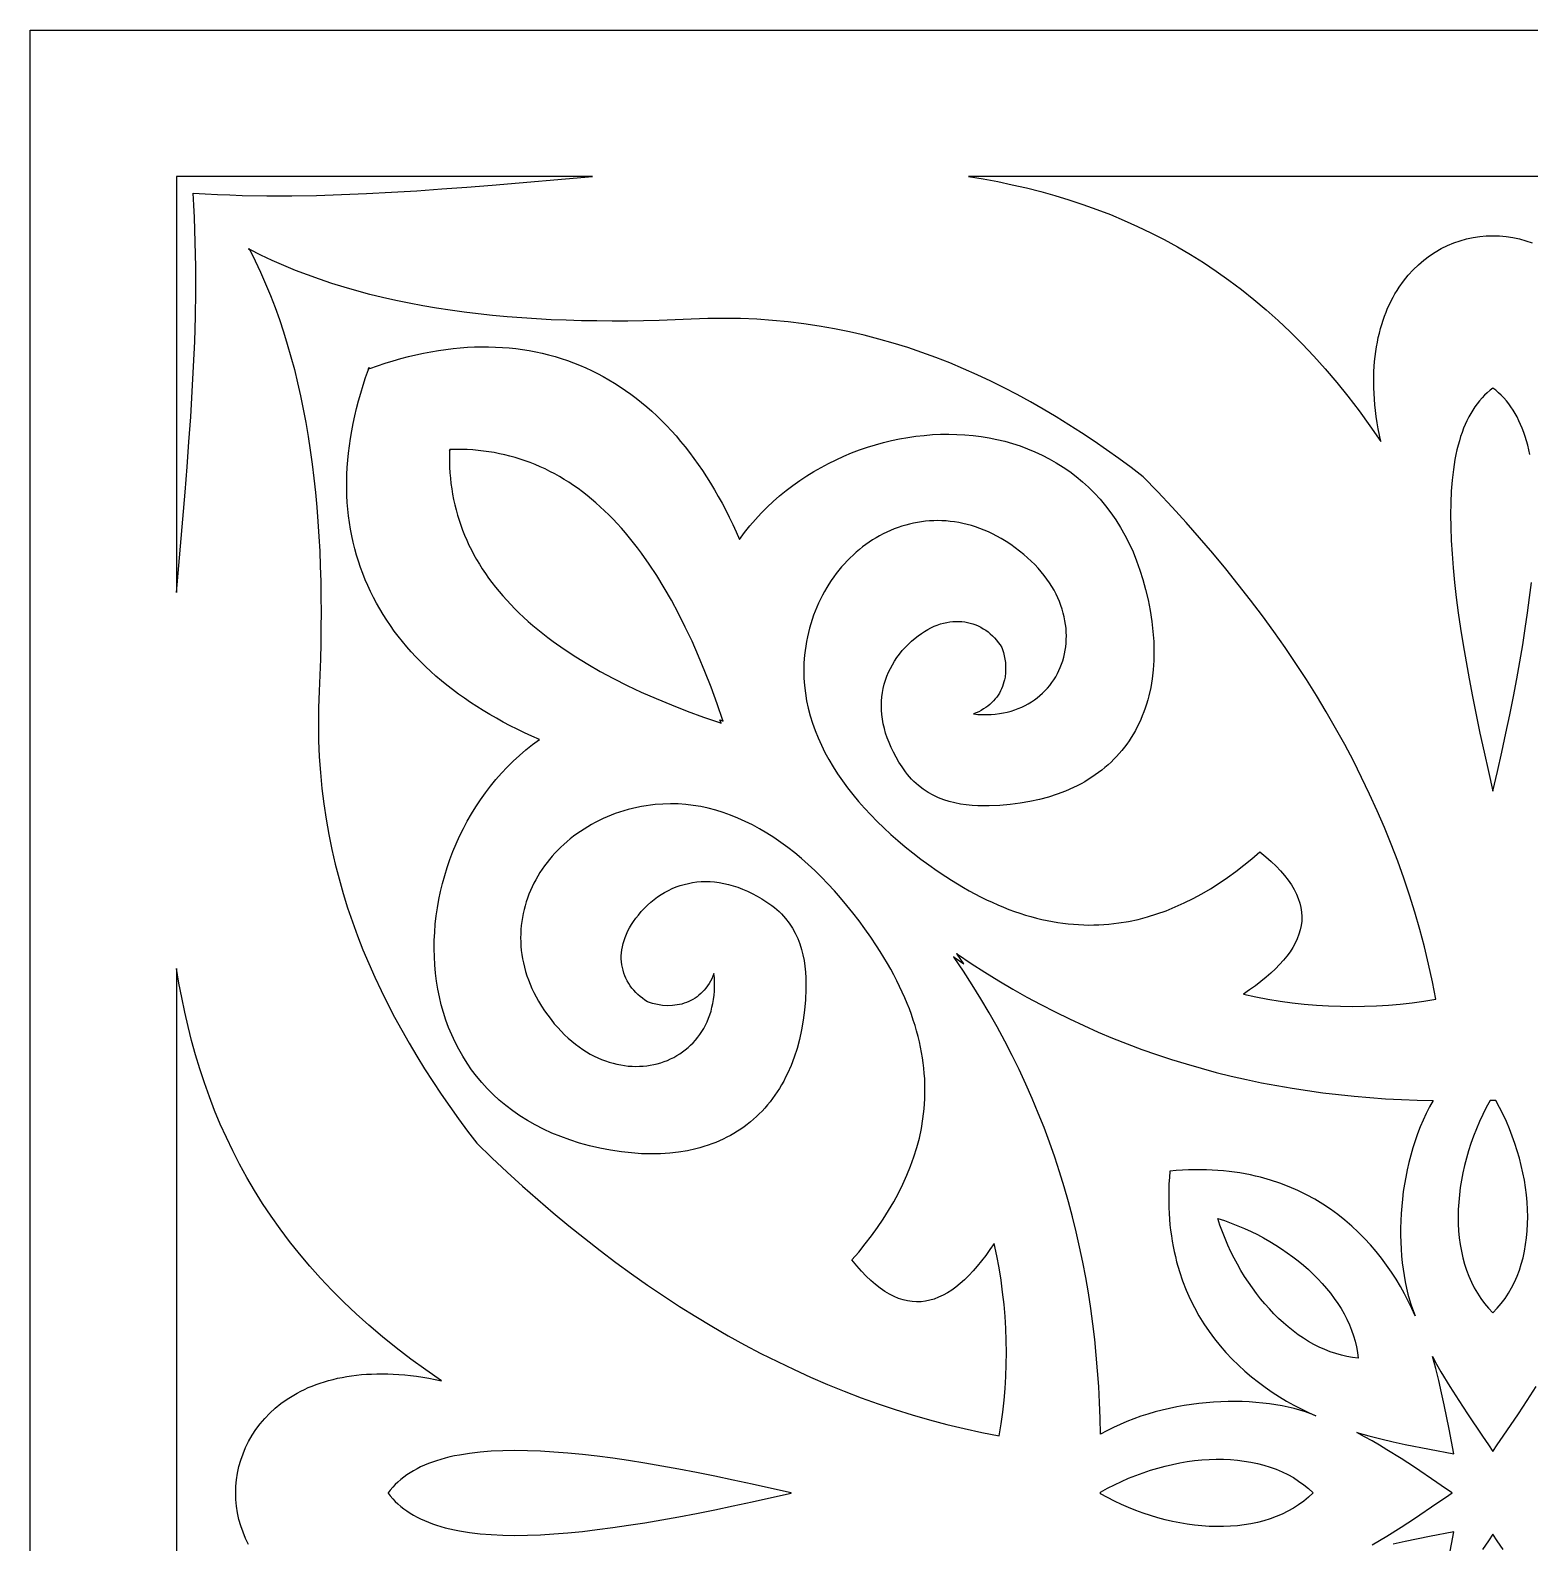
# Model space of a CAD drawing. Extents: x 38.7 to 88.7, y 79 to 129.
# Drawn here: x 38.68 to 64.31, y 103.17 to 129.02 of the extents above; entities that cross this region are included whole.
import ezdxf

# ---------------------------------------------------------------- set-up
doc = ezdxf.new("R2010")
doc.units = 0
doc.header["$MEASUREMENT"] = 0
doc.layers.add('LAYER_1', color=18, linetype='CONTINUOUS')

msp = doc.modelspace()

# ---------------------------------------------------------------- linework, layer by layer
at = {"layer": 'LAYER_1'}
for points in [[(38.681, 129.025), (88.681, 129.025), (88.681, 79.025), (38.681, 79.025)], [(41.181, 119.416), (41.327, 121.131), (41.361, 121.561), (41.394, 121.99), (41.424, 122.419), (41.45, 122.848), (41.473, 123.276), (41.491, 123.704), (41.503, 124.13), (41.51, 124.556), (41.51, 124.98), (41.502, 125.402), (41.496, 125.613), (41.487, 125.823), (41.476, 126.033), (41.463, 126.243), (41.673, 126.23), (41.882, 126.219), (42.093, 126.21), (42.303, 126.203), (42.726, 126.196), (43.15, 126.196), (43.575, 126.202), (44.002, 126.215), (44.429, 126.233), (44.857, 126.255), (45.286, 126.282), (45.715, 126.312), (46.144, 126.344), (46.574, 126.379), (48.288, 126.525), (41.181, 126.525)], [(42.419, 125.287), (42.413, 125.289), (42.431, 125.272), (42.526, 125.082), (42.617, 124.889), (42.703, 124.692), (42.786, 124.492), (42.864, 124.288), (42.938, 124.082), (43.008, 123.872), (43.074, 123.659), (43.136, 123.443), (43.195, 123.224), (43.249, 123.001), (43.3, 122.776), (43.347, 122.548), (43.391, 122.318), (43.43, 122.084), (43.467, 121.848), (43.5, 121.608), (43.529, 121.367), (43.555, 121.122), (43.578, 120.875), (43.598, 120.626), (43.614, 120.374), (43.628, 120.119), (43.638, 119.863), (43.645, 119.604), (43.65, 119.342), (43.651, 119.079), (43.65, 118.813), (43.646, 118.545), (43.639, 118.275), (43.63, 118.003), (43.618, 117.728), (43.608, 117.443), (43.605, 117.162), (43.609, 116.883), (43.621, 116.608), (43.64, 116.337), (43.666, 116.068), (43.698, 115.803), (43.738, 115.541), (43.784, 115.281), (43.836, 115.025), (43.894, 114.772), (43.959, 114.521), (44.029, 114.273), (44.105, 114.028), (44.187, 113.785), (44.275, 113.545), (44.368, 113.308), (44.466, 113.073), (44.569, 112.84), (44.677, 112.61), (44.79, 112.382), (44.908, 112.156), (45.03, 111.932), (45.157, 111.71), (45.287, 111.49), (45.422, 111.273), (45.561, 111.056), (45.704, 110.842), (45.851, 110.63), (46.001, 110.419), (46.154, 110.21), (46.311, 110.002), (46.57, 109.753), (46.831, 109.509), (47.093, 109.271), (47.356, 109.039), (47.62, 108.813), (47.885, 108.592), (48.152, 108.377), (48.42, 108.169), (48.689, 107.966), (48.959, 107.769), (49.231, 107.578), (49.504, 107.393), (49.778, 107.214), (50.054, 107.041), (50.331, 106.874), (50.609, 106.713), (50.888, 106.559), (51.169, 106.411), (51.451, 106.269), (51.735, 106.133), (52.019, 106.003), (52.305, 105.88), (52.593, 105.763), (52.882, 105.653), (53.172, 105.548), (53.464, 105.451), (53.757, 105.36), (54.052, 105.275), (54.347, 105.197), (54.645, 105.125), (54.944, 105.06), (55.244, 105.002), (55.275, 105.204), (55.302, 105.406), (55.325, 105.609), (55.342, 105.812), (55.355, 106.016), (55.362, 106.22), (55.365, 106.425), (55.363, 106.63), (55.355, 106.836), (55.343, 107.042), (55.325, 107.248), (55.301, 107.455), (55.273, 107.663), (55.239, 107.871), (55.199, 108.08), (55.153, 108.289), (55.082, 108.184), (55.011, 108.084), (54.939, 107.99), (54.867, 107.901), (54.795, 107.819), (54.722, 107.741), (54.65, 107.67), (54.577, 107.605), (54.503, 107.545), (54.43, 107.492), (54.356, 107.444), (54.282, 107.403), (54.207, 107.369), (54.132, 107.34), (54.057, 107.318), (53.982, 107.303), (53.906, 107.294), (53.83, 107.292), (53.753, 107.296), (53.677, 107.308), (53.599, 107.326), (53.522, 107.351), (53.444, 107.384), (53.366, 107.423), (53.287, 107.47), (53.208, 107.524), (53.129, 107.586), (53.049, 107.655), (52.969, 107.732), (52.888, 107.816), (52.807, 107.908), (52.725, 108.008), (52.841, 108.143), (52.953, 108.281), (53.06, 108.421), (53.162, 108.563), (53.26, 108.706), (53.352, 108.852), (53.439, 109), (53.521, 109.149), (53.596, 109.301), (53.665, 109.455), (53.728, 109.611), (53.785, 109.769), (53.834, 109.929), (53.877, 110.091), (53.912, 110.255), (53.939, 110.421), (53.95, 110.505), (53.959, 110.59), (53.965, 110.675), (53.97, 110.76), (53.973, 110.846), (53.973, 110.933), (53.972, 111.02), (53.968, 111.108), (53.962, 111.196), (53.953, 111.285), (53.943, 111.374), (53.93, 111.464), (53.915, 111.554), (53.897, 111.645), (53.878, 111.737), (53.855, 111.829), (53.83, 111.921), (53.803, 112.015), (53.773, 112.108), (53.741, 112.203), (53.706, 112.298), (53.669, 112.393), (53.629, 112.489), (53.586, 112.585), (53.54, 112.683), (53.492, 112.78), (53.441, 112.878), (53.387, 112.977), (53.331, 113.077), (53.271, 113.177), (53.209, 113.277), (53.144, 113.378), (53.046, 113.523), (52.947, 113.665), (52.846, 113.803), (52.743, 113.938), (52.638, 114.068), (52.532, 114.195), (52.424, 114.318), (52.315, 114.436), (52.204, 114.551), (52.091, 114.661), (51.977, 114.767), (51.862, 114.868), (51.746, 114.964), (51.628, 115.056), (51.509, 115.143), (51.389, 115.226), (51.268, 115.303), (51.146, 115.375), (51.023, 115.442), (50.899, 115.503), (50.775, 115.559), (50.649, 115.61), (50.523, 115.655), (50.396, 115.694), (50.268, 115.727), (50.14, 115.755), (50.012, 115.776), (49.883, 115.792), (49.753, 115.801), (49.623, 115.804), (49.493, 115.8), (49.363, 115.79), (49.284, 115.781), (49.205, 115.77), (49.127, 115.757), (49.051, 115.742), (48.975, 115.725), (48.9, 115.706), (48.825, 115.684), (48.752, 115.661), (48.68, 115.636), (48.609, 115.61), (48.539, 115.581), (48.471, 115.551), (48.403, 115.519), (48.337, 115.485), (48.272, 115.449), (48.208, 115.412), (48.146, 115.373), (48.085, 115.333), (48.025, 115.291), (47.967, 115.248), (47.91, 115.203), (47.855, 115.157), (47.801, 115.11), (47.749, 115.061), (47.698, 115.011), (47.649, 114.959), (47.602, 114.907), (47.556, 114.853), (47.513, 114.798), (47.471, 114.742), (47.431, 114.685), (47.392, 114.627), (47.356, 114.567), (47.322, 114.507), (47.289, 114.446), (47.259, 114.384), (47.23, 114.321), (47.204, 114.257), (47.18, 114.193), (47.158, 114.128), (47.138, 114.062), (47.12, 113.995), (47.105, 113.928), (47.092, 113.86), (47.081, 113.791), (47.073, 113.722), (47.067, 113.653), (47.063, 113.583), (47.062, 113.513), (47.064, 113.442), (47.068, 113.371), (47.074, 113.299), (47.084, 113.228), (47.095, 113.156), (47.11, 113.084), (47.127, 113.011), (47.147, 112.939), (47.17, 112.866), (47.196, 112.794), (47.224, 112.721), (47.256, 112.648), (47.29, 112.576), (47.328, 112.503), (47.368, 112.431), (47.419, 112.347), (47.472, 112.266), (47.526, 112.189), (47.582, 112.115), (47.638, 112.045), (47.696, 111.978), (47.754, 111.915), (47.814, 111.855), (47.875, 111.798), (47.936, 111.745), (47.998, 111.695), (48.061, 111.648), (48.124, 111.605), (48.188, 111.564), (48.252, 111.527), (48.317, 111.493), (48.382, 111.462), (48.447, 111.434), (48.512, 111.409), (48.578, 111.387), (48.643, 111.369), (48.708, 111.353), (48.773, 111.34), (48.838, 111.329), (48.902, 111.322), (48.967, 111.317), (49.03, 111.316), (49.093, 111.317), (49.156, 111.32), (49.218, 111.327), (49.279, 111.336), (49.339, 111.347), (49.398, 111.362), (49.456, 111.378), (49.514, 111.398), (49.57, 111.419), (49.624, 111.443), (49.678, 111.47), (49.73, 111.499), (49.781, 111.53), (49.83, 111.564), (49.877, 111.6), (49.923, 111.638), (49.968, 111.679), (50.01, 111.721), (50.05, 111.766), (50.089, 111.813), (50.125, 111.862), (50.159, 111.913), (50.191, 111.966), (50.221, 112.021), (50.249, 112.079), (50.274, 112.138), (50.296, 112.199), (50.316, 112.261), (50.333, 112.326), (50.348, 112.392), (50.36, 112.461), (50.369, 112.531), (50.374, 112.602), (50.377, 112.676), (50.377, 112.751), (50.374, 112.827), (50.367, 112.905), (50.348, 112.858), (50.328, 112.813), (50.306, 112.771), (50.282, 112.73), (50.257, 112.692), (50.23, 112.655), (50.202, 112.621), (50.173, 112.589), (50.142, 112.559), (50.11, 112.531), (50.078, 112.506), (50.043, 112.482), (50.008, 112.46), (49.972, 112.441), (49.936, 112.423), (49.898, 112.407), (49.859, 112.394), (49.82, 112.382), (49.78, 112.373), (49.74, 112.365), (49.657, 112.355), (49.573, 112.353), (49.488, 112.359), (49.402, 112.372), (49.316, 112.392), (49.231, 112.42), (49.187, 112.448), (49.144, 112.479), (49.104, 112.511), (49.066, 112.544), (49.03, 112.58), (48.996, 112.616), (48.965, 112.655), (48.936, 112.694), (48.909, 112.735), (48.884, 112.777), (48.862, 112.821), (48.843, 112.865), (48.826, 112.911), (48.812, 112.958), (48.801, 113.005), (48.792, 113.054), (48.786, 113.103), (48.783, 113.154), (48.783, 113.204), (48.786, 113.256), (48.792, 113.308), (48.801, 113.361), (48.813, 113.414), (48.829, 113.467), (48.847, 113.521), (48.869, 113.575), (48.894, 113.63), (48.923, 113.684), (48.955, 113.739), (48.991, 113.793), (49.031, 113.848), (49.074, 113.902), (49.123, 113.961), (49.175, 114.017), (49.229, 114.07), (49.285, 114.12), (49.342, 114.167), (49.401, 114.211), (49.462, 114.252), (49.524, 114.289), (49.588, 114.324), (49.654, 114.355), (49.721, 114.382), (49.789, 114.407), (49.858, 114.427), (49.929, 114.444), (50.001, 114.458), (50.074, 114.468), (50.148, 114.474), (50.224, 114.476), (50.3, 114.474), (50.377, 114.468), (50.455, 114.458), (50.534, 114.444), (50.614, 114.426), (50.694, 114.404), (50.775, 114.378), (50.856, 114.347), (50.939, 114.311), (51.021, 114.271), (51.104, 114.227), (51.187, 114.178), (51.271, 114.124), (51.355, 114.066), (51.399, 114.032), (51.441, 113.997), (51.481, 113.961), (51.519, 113.924), (51.555, 113.885), (51.589, 113.846), (51.652, 113.765), (51.707, 113.68), (51.756, 113.593), (51.798, 113.503), (51.834, 113.41), (51.864, 113.316), (51.888, 113.221), (51.907, 113.124), (51.921, 113.026), (51.931, 112.928), (51.937, 112.83), (51.939, 112.732), (51.937, 112.635), (51.929, 112.452), (51.914, 112.275), (51.892, 112.104), (51.863, 111.938), (51.828, 111.778), (51.787, 111.624), (51.739, 111.475), (51.685, 111.332), (51.625, 111.196), (51.592, 111.13), (51.559, 111.065), (51.523, 111.002), (51.486, 110.94), (51.448, 110.88), (51.409, 110.822), (51.367, 110.765), (51.325, 110.71), (51.281, 110.656), (51.236, 110.604), (51.189, 110.553), (51.141, 110.504), (51.091, 110.457), (51.041, 110.411), (50.989, 110.367), (50.935, 110.324), (50.881, 110.284), (50.825, 110.244), (50.767, 110.207), (50.709, 110.171), (50.649, 110.137), (50.588, 110.105), (50.526, 110.074), (50.462, 110.045), (50.397, 110.017), (50.332, 109.992), (50.265, 109.968), (50.196, 109.946), (50.127, 109.925), (50.056, 109.907), (49.912, 109.875), (49.763, 109.85), (49.61, 109.833), (49.453, 109.822), (49.292, 109.819), (49.126, 109.824), (48.957, 109.836), (48.784, 109.856), (48.596, 109.885), (48.415, 109.919), (48.239, 109.96), (48.07, 110.006), (47.906, 110.058), (47.749, 110.115), (47.597, 110.177), (47.452, 110.244), (47.312, 110.315), (47.178, 110.392), (47.049, 110.472), (46.927, 110.557), (46.81, 110.646), (46.698, 110.739), (46.592, 110.836), (46.492, 110.937), (46.397, 111.041), (46.308, 111.148), (46.224, 111.259), (46.146, 111.372), (46.073, 111.489), (46.005, 111.608), (45.942, 111.729), (45.885, 111.853), (45.832, 111.98), (45.785, 112.108), (45.743, 112.238), (45.706, 112.37), (45.674, 112.503), (45.647, 112.638), (45.625, 112.774), (45.608, 112.911), (45.595, 113.049), (45.588, 113.187), (45.585, 113.327), (45.587, 113.467), (45.593, 113.607), (45.604, 113.747), (45.62, 113.887), (45.64, 114.027), (45.665, 114.166), (45.694, 114.305), (45.728, 114.443), (45.766, 114.581), (45.808, 114.717), (45.855, 114.852), (45.906, 114.986), (45.961, 115.119), (46.02, 115.25), (46.084, 115.379), (46.151, 115.505), (46.223, 115.63), (46.298, 115.753), (46.378, 115.873), (46.461, 115.99), (46.549, 116.105), (46.64, 116.217), (46.735, 116.325), (46.834, 116.431), (46.936, 116.533), (47.042, 116.631), (47.152, 116.726), (47.265, 116.816), (47.382, 116.903), (47.254, 116.959), (47.128, 117.017), (47.005, 117.077), (46.883, 117.138), (46.764, 117.2), (46.648, 117.265), (46.534, 117.33), (46.422, 117.397), (46.312, 117.466), (46.205, 117.536), (46.101, 117.607), (45.999, 117.68), (45.899, 117.755), (45.802, 117.831), (45.708, 117.908), (45.615, 117.987), (45.526, 118.067), (45.439, 118.149), (45.354, 118.231), (45.273, 118.316), (45.193, 118.401), (45.117, 118.488), (45.043, 118.577), (44.971, 118.666), (44.902, 118.757), (44.836, 118.85), (44.773, 118.943), (44.712, 119.038), (44.654, 119.134), (44.599, 119.232), (44.547, 119.331), (44.497, 119.431), (44.45, 119.532), (44.406, 119.634), (44.365, 119.738), (44.326, 119.843), (44.291, 119.949), (44.258, 120.056), (44.228, 120.164), (44.201, 120.274), (44.177, 120.385), (44.156, 120.496), (44.137, 120.609), (44.122, 120.723), (44.11, 120.839), (44.1, 120.955), (44.094, 121.072), (44.091, 121.191), (44.09, 121.31), (44.093, 121.431), (44.099, 121.552), (44.108, 121.675), (44.12, 121.799), (44.135, 121.923), (44.153, 122.049), (44.175, 122.176), (44.199, 122.303), (44.227, 122.432), (44.258, 122.562), (44.292, 122.692), (44.329, 122.824), (44.369, 122.956), (44.413, 123.089), (44.46, 123.224), (44.448, 123.236), (44.448, 123.236), (44.448, 123.236), (44.454, 123.236), (44.457, 123.236), (44.46, 123.234), (44.461, 123.237), (44.465, 123.239), (44.463, 123.241), (44.463, 123.243), (44.464, 123.243), (44.467, 123.241), (44.468, 123.244), (44.472, 123.246), (44.469, 123.249), (44.47, 123.252), (44.47, 123.258), (44.47, 123.258), (44.47, 123.258), (44.482, 123.245), (44.616, 123.292), (44.749, 123.336), (44.882, 123.377), (45.013, 123.414), (45.144, 123.448), (45.273, 123.479), (45.402, 123.507), (45.53, 123.531), (45.656, 123.552), (45.782, 123.571), (45.907, 123.586), (46.03, 123.598), (46.153, 123.607), (46.275, 123.612), (46.395, 123.615), (46.515, 123.615), (46.633, 123.611), (46.751, 123.605), (46.867, 123.596), (46.982, 123.583), (47.096, 123.568), (47.209, 123.55), (47.321, 123.529), (47.432, 123.505), (47.541, 123.478), (47.65, 123.448), (47.757, 123.415), (47.863, 123.379), (47.968, 123.341), (48.071, 123.3), (48.174, 123.255), (48.275, 123.209), (48.375, 123.159), (48.474, 123.106), (48.571, 123.051), (48.667, 122.993), (48.762, 122.933), (48.856, 122.869), (48.948, 122.803), (49.039, 122.734), (49.129, 122.663), (49.217, 122.589), (49.304, 122.512), (49.39, 122.433), (49.474, 122.351), (49.557, 122.267), (49.638, 122.18), (49.719, 122.09), (49.797, 121.998), (49.875, 121.904), (49.951, 121.806), (50.025, 121.707), (50.098, 121.605), (50.17, 121.5), (50.24, 121.393), (50.308, 121.284), (50.375, 121.172), (50.441, 121.058), (50.505, 120.941), (50.568, 120.823), (50.629, 120.701), (50.688, 120.578), (50.746, 120.452), (50.803, 120.323), (50.889, 120.44), (50.98, 120.554), (51.074, 120.664), (51.173, 120.77), (51.275, 120.872), (51.38, 120.971), (51.489, 121.066), (51.601, 121.157), (51.715, 121.244), (51.833, 121.328), (51.953, 121.407), (52.075, 121.483), (52.2, 121.554), (52.327, 121.622), (52.456, 121.685), (52.587, 121.745), (52.719, 121.8), (52.853, 121.851), (52.988, 121.897), (53.125, 121.94), (53.262, 121.978), (53.4, 122.011), (53.539, 122.041), (53.679, 122.065), (53.819, 122.086), (53.959, 122.101), (54.099, 122.113), (54.239, 122.119), (54.379, 122.121), (54.518, 122.118), (54.657, 122.11), (54.795, 122.098), (54.932, 122.081), (55.068, 122.059), (55.203, 122.032), (55.336, 122), (55.468, 121.963), (55.598, 121.921), (55.726, 121.873), (55.852, 121.821), (55.976, 121.764), (56.098, 121.701), (56.217, 121.633), (56.333, 121.56), (56.447, 121.482), (56.557, 121.398), (56.665, 121.308), (56.769, 121.214), (56.869, 121.113), (56.966, 121.008), (57.059, 120.896), (57.148, 120.779), (57.233, 120.657), (57.314, 120.528), (57.39, 120.394), (57.462, 120.254), (57.529, 120.108), (57.591, 119.957), (57.648, 119.799), (57.699, 119.636), (57.745, 119.466), (57.786, 119.291), (57.821, 119.109), (57.85, 118.922), (57.87, 118.749), (57.882, 118.579), (57.886, 118.414), (57.883, 118.253), (57.873, 118.095), (57.856, 117.942), (57.831, 117.794), (57.799, 117.649), (57.78, 117.579), (57.76, 117.509), (57.738, 117.441), (57.714, 117.374), (57.688, 117.308), (57.661, 117.243), (57.632, 117.18), (57.601, 117.118), (57.569, 117.057), (57.535, 116.997), (57.499, 116.938), (57.461, 116.881), (57.422, 116.825), (57.381, 116.77), (57.339, 116.717), (57.295, 116.665), (57.249, 116.614), (57.202, 116.565), (57.153, 116.517), (57.102, 116.47), (57.05, 116.425), (56.996, 116.381), (56.941, 116.338), (56.884, 116.297), (56.825, 116.257), (56.765, 116.219), (56.704, 116.182), (56.641, 116.147), (56.576, 116.113), (56.51, 116.081), (56.373, 116.021), (56.231, 115.967), (56.082, 115.919), (55.928, 115.877), (55.768, 115.842), (55.602, 115.814), (55.43, 115.792), (55.254, 115.777), (55.071, 115.768), (54.974, 115.767), (54.876, 115.769), (54.778, 115.774), (54.68, 115.784), (54.582, 115.798), (54.485, 115.818), (54.389, 115.842), (54.295, 115.872), (54.203, 115.908), (54.113, 115.95), (54.025, 115.998), (53.941, 116.054), (53.86, 116.116), (53.82, 116.15), (53.782, 116.186), (53.745, 116.224), (53.709, 116.264), (53.673, 116.307), (53.639, 116.351), (53.581, 116.435), (53.527, 116.518), (53.478, 116.602), (53.434, 116.685), (53.394, 116.767), (53.359, 116.849), (53.328, 116.931), (53.301, 117.012), (53.279, 117.092), (53.261, 117.172), (53.247, 117.251), (53.237, 117.329), (53.232, 117.406), (53.23, 117.482), (53.232, 117.557), (53.238, 117.632), (53.248, 117.705), (53.261, 117.777), (53.278, 117.848), (53.299, 117.917), (53.323, 117.985), (53.351, 118.052), (53.382, 118.117), (53.416, 118.181), (53.454, 118.244), (53.495, 118.304), (53.539, 118.364), (53.586, 118.421), (53.636, 118.477), (53.689, 118.53), (53.745, 118.582), (53.803, 118.632), (53.858, 118.675), (53.912, 118.715), (53.967, 118.75), (54.022, 118.782), (54.076, 118.811), (54.13, 118.837), (54.184, 118.858), (54.238, 118.877), (54.292, 118.892), (54.345, 118.905), (54.397, 118.914), (54.45, 118.92), (54.501, 118.922), (54.552, 118.922), (54.602, 118.919), (54.652, 118.914), (54.7, 118.905), (54.748, 118.893), (54.794, 118.879), (54.84, 118.862), (54.885, 118.843), (54.928, 118.821), (54.97, 118.797), (55.011, 118.77), (55.051, 118.741), (55.089, 118.709), (55.126, 118.675), (55.161, 118.639), (55.195, 118.601), (55.227, 118.561), (55.257, 118.519), (55.286, 118.475), (55.314, 118.389), (55.334, 118.303), (55.347, 118.218), (55.352, 118.132), (55.35, 118.048), (55.341, 117.966), (55.333, 117.925), (55.323, 117.886), (55.312, 117.846), (55.298, 117.808), (55.283, 117.77), (55.265, 117.733), (55.245, 117.697), (55.224, 117.662), (55.2, 117.628), (55.174, 117.595), (55.146, 117.563), (55.116, 117.533), (55.084, 117.503), (55.05, 117.475), (55.014, 117.449), (54.976, 117.424), (54.935, 117.4), (54.892, 117.378), (54.848, 117.357), (54.8, 117.339), (54.879, 117.332), (54.955, 117.329), (55.03, 117.328), (55.104, 117.331), (55.175, 117.337), (55.245, 117.346), (55.313, 117.358), (55.38, 117.372), (55.444, 117.389), (55.507, 117.409), (55.568, 117.432), (55.627, 117.457), (55.684, 117.484), (55.739, 117.514), (55.792, 117.546), (55.844, 117.58), (55.893, 117.617), (55.939, 117.655), (55.984, 117.696), (56.027, 117.738), (56.067, 117.782), (56.106, 117.828), (56.142, 117.876), (56.175, 117.925), (56.207, 117.976), (56.236, 118.028), (56.262, 118.081), (56.286, 118.136), (56.308, 118.192), (56.327, 118.249), (56.344, 118.308), (56.358, 118.367), (56.37, 118.427), (56.379, 118.488), (56.385, 118.55), (56.389, 118.612), (56.39, 118.675), (56.388, 118.739), (56.384, 118.803), (56.376, 118.868), (56.366, 118.933), (56.353, 118.998), (56.337, 119.063), (56.318, 119.128), (56.296, 119.194), (56.272, 119.259), (56.244, 119.324), (56.213, 119.389), (56.179, 119.453), (56.142, 119.518), (56.101, 119.582), (56.058, 119.645), (56.011, 119.708), (55.961, 119.77), (55.908, 119.831), (55.851, 119.892), (55.791, 119.951), (55.728, 120.01), (55.661, 120.067), (55.591, 120.124), (55.517, 120.179), (55.44, 120.233), (55.359, 120.286), (55.275, 120.337), (55.202, 120.378), (55.13, 120.415), (55.057, 120.45), (54.985, 120.481), (54.912, 120.51), (54.839, 120.535), (54.767, 120.558), (54.694, 120.578), (54.622, 120.596), (54.55, 120.61), (54.478, 120.622), (54.406, 120.631), (54.335, 120.638), (54.264, 120.642), (54.193, 120.643), (54.123, 120.642), (54.053, 120.639), (53.983, 120.633), (53.914, 120.624), (53.846, 120.614), (53.778, 120.601), (53.711, 120.585), (53.644, 120.568), (53.578, 120.548), (53.513, 120.526), (53.448, 120.502), (53.384, 120.475), (53.322, 120.447), (53.26, 120.416), (53.198, 120.384), (53.138, 120.35), (53.079, 120.313), (53.021, 120.275), (52.964, 120.235), (52.908, 120.193), (52.853, 120.149), (52.799, 120.104), (52.746, 120.056), (52.695, 120.008), (52.645, 119.957), (52.596, 119.905), (52.548, 119.851), (52.502, 119.796), (52.457, 119.739), (52.414, 119.681), (52.372, 119.621), (52.332, 119.56), (52.293, 119.498), (52.256, 119.434), (52.221, 119.369), (52.187, 119.302), (52.155, 119.235), (52.125, 119.166), (52.096, 119.096), (52.069, 119.025), (52.044, 118.953), (52.021, 118.88), (52, 118.806), (51.981, 118.731), (51.964, 118.655), (51.949, 118.578), (51.935, 118.5), (51.924, 118.422), (51.916, 118.343), (51.905, 118.212), (51.902, 118.082), (51.905, 117.952), (51.914, 117.823), (51.929, 117.694), (51.951, 117.565), (51.978, 117.437), (52.012, 117.31), (52.051, 117.183), (52.096, 117.056), (52.146, 116.931), (52.202, 116.806), (52.264, 116.682), (52.331, 116.559), (52.403, 116.437), (52.48, 116.316), (52.562, 116.196), (52.649, 116.077), (52.741, 115.96), (52.838, 115.843), (52.939, 115.728), (53.045, 115.614), (53.155, 115.502), (53.269, 115.391), (53.388, 115.281), (53.511, 115.174), (53.637, 115.067), (53.768, 114.963), (53.902, 114.86), (54.041, 114.759), (54.182, 114.659), (54.328, 114.562), (54.429, 114.497), (54.529, 114.434), (54.629, 114.375), (54.728, 114.318), (54.827, 114.265), (54.925, 114.214), (55.023, 114.165), (55.12, 114.12), (55.217, 114.077), (55.313, 114.037), (55.408, 113.999), (55.503, 113.965), (55.597, 113.932), (55.691, 113.902), (55.784, 113.875), (55.877, 113.85), (55.969, 113.828), (56.06, 113.808), (56.151, 113.791), (56.242, 113.776), (56.332, 113.763), (56.421, 113.752), (56.51, 113.744), (56.598, 113.738), (56.686, 113.734), (56.773, 113.732), (56.859, 113.733), (56.945, 113.736), (57.031, 113.74), (57.116, 113.747), (57.2, 113.756), (57.284, 113.767), (57.451, 113.794), (57.615, 113.829), (57.777, 113.871), (57.937, 113.921), (58.095, 113.977), (58.251, 114.04), (58.404, 114.11), (58.556, 114.185), (58.706, 114.266), (58.854, 114.353), (58.999, 114.446), (59.143, 114.543), (59.285, 114.646), (59.424, 114.753), (59.562, 114.865), (59.698, 114.98), (59.798, 114.899), (59.89, 114.818), (59.974, 114.737), (60.051, 114.657), (60.12, 114.577), (60.181, 114.498), (60.235, 114.419), (60.282, 114.34), (60.322, 114.262), (60.354, 114.184), (60.38, 114.106), (60.398, 114.029), (60.409, 113.952), (60.414, 113.876), (60.412, 113.8), (60.403, 113.724), (60.387, 113.648), (60.365, 113.573), (60.337, 113.498), (60.302, 113.424), (60.261, 113.35), (60.214, 113.276), (60.16, 113.202), (60.101, 113.129), (60.035, 113.056), (59.964, 112.983), (59.887, 112.911), (59.804, 112.839), (59.716, 112.767), (59.622, 112.695), (59.522, 112.624), (59.417, 112.552), (59.626, 112.507), (59.835, 112.467), (60.043, 112.433), (60.25, 112.404), (60.457, 112.381), (60.664, 112.363), (60.87, 112.35), (61.076, 112.343), (61.281, 112.34), (61.486, 112.343), (61.69, 112.351), (61.894, 112.364), (62.097, 112.381), (62.3, 112.403), (62.502, 112.43), (62.704, 112.462), (62.645, 112.762), (62.58, 113.061), (62.509, 113.358), (62.431, 113.654), (62.346, 113.949), (62.255, 114.242), (62.157, 114.533), (62.053, 114.824), (61.943, 115.113), (61.826, 115.4), (61.702, 115.686), (61.573, 115.971), (61.437, 116.255), (61.295, 116.537), (61.147, 116.817), (60.992, 117.097), (60.831, 117.375), (60.665, 117.652), (60.492, 117.927), (60.313, 118.202), (60.128, 118.475), (59.937, 118.746), (59.74, 119.017), (59.537, 119.286), (59.328, 119.554), (59.113, 119.82), (58.893, 120.086), (58.667, 120.35), (58.435, 120.613), (58.197, 120.875), (57.953, 121.135), (57.704, 121.394), (57.496, 121.551), (57.287, 121.705), (57.076, 121.855), (56.863, 122.001), (56.649, 122.144), (56.433, 122.283), (56.215, 122.418), (55.995, 122.549), (55.774, 122.676), (55.55, 122.798), (55.324, 122.916), (55.096, 123.029), (54.865, 123.137), (54.633, 123.24), (54.398, 123.338), (54.16, 123.431), (53.92, 123.518), (53.678, 123.6), (53.432, 123.677), (53.185, 123.747), (52.934, 123.811), (52.681, 123.87), (52.424, 123.922), (52.165, 123.968), (51.903, 124.007), (51.637, 124.04), (51.369, 124.065), (51.097, 124.084), (50.822, 124.096), (50.544, 124.101), (50.262, 124.098), (49.977, 124.087), (49.703, 124.075), (49.431, 124.066), (49.161, 124.059), (48.893, 124.055), (48.627, 124.054), (48.363, 124.056), (48.102, 124.06), (47.843, 124.067), (47.586, 124.078), (47.332, 124.091), (47.08, 124.108), (46.83, 124.127), (46.583, 124.15), (46.339, 124.176), (46.097, 124.206), (45.858, 124.239), (45.622, 124.275), (45.388, 124.315), (45.157, 124.359), (44.929, 124.406), (44.704, 124.456), (44.482, 124.511), (44.263, 124.569), (44.047, 124.631), (43.834, 124.697), (43.624, 124.768), (43.417, 124.842), (43.214, 124.92), (43.014, 125.002), (42.817, 125.089), (42.623, 125.18), (42.433, 125.275), (42.417, 125.292)], [(45.859, 121.847), (45.85, 121.847), (45.846, 121.852), (45.846, 121.847), (45.841, 121.847), (45.845, 121.843), (45.844, 121.746), (45.845, 121.651), (45.848, 121.556), (45.854, 121.463), (45.862, 121.369), (45.872, 121.277), (45.885, 121.185), (45.9, 121.095), (45.917, 121.004), (45.937, 120.915), (45.959, 120.826), (45.983, 120.738), (46.01, 120.651), (46.039, 120.565), (46.071, 120.479), (46.104, 120.394), (46.141, 120.31), (46.179, 120.226), (46.22, 120.143), (46.263, 120.061), (46.309, 119.98), (46.357, 119.9), (46.407, 119.82), (46.459, 119.741), (46.514, 119.662), (46.572, 119.585), (46.631, 119.508), (46.693, 119.432), (46.757, 119.357), (46.824, 119.282), (46.893, 119.208), (46.964, 119.135), (47.038, 119.063), (47.114, 118.991), (47.192, 118.92), (47.273, 118.85), (47.356, 118.78), (47.441, 118.712), (47.529, 118.644), (47.619, 118.577), (47.806, 118.445), (48.003, 118.315), (48.208, 118.189), (48.423, 118.066), (48.648, 117.946), (48.882, 117.828), (49.125, 117.714), (49.377, 117.603), (49.639, 117.495), (49.91, 117.389), (50.19, 117.287), (50.48, 117.187), (50.486, 117.182), (50.487, 117.182), (50.485, 117.185), (50.489, 117.183), (50.489, 117.185), (50.483, 117.191), (50.468, 117.238), (50.515, 117.222), (50.521, 117.217), (50.522, 117.217), (50.521, 117.22), (50.524, 117.219), (50.524, 117.22), (50.519, 117.225), (50.419, 117.515), (50.317, 117.795), (50.211, 118.067), (50.103, 118.328), (49.992, 118.581), (49.877, 118.824), (49.76, 119.058), (49.64, 119.282), (49.517, 119.497), (49.39, 119.703), (49.261, 119.899), (49.129, 120.087), (49.062, 120.177), (48.994, 120.264), (48.925, 120.35), (48.856, 120.433), (48.786, 120.513), (48.715, 120.592), (48.643, 120.668), (48.571, 120.741), (48.498, 120.813), (48.424, 120.882), (48.349, 120.948), (48.274, 121.012), (48.198, 121.074), (48.121, 121.134), (48.043, 121.191), (47.965, 121.246), (47.886, 121.299), (47.806, 121.349), (47.726, 121.397), (47.644, 121.442), (47.562, 121.486), (47.479, 121.526), (47.396, 121.565), (47.312, 121.601), (47.227, 121.635), (47.141, 121.666), (47.054, 121.695), (46.967, 121.722), (46.879, 121.747), (46.791, 121.769), (46.701, 121.788), (46.611, 121.806), (46.52, 121.821), (46.428, 121.833), (46.336, 121.844), (46.243, 121.852), (46.149, 121.857), (46.055, 121.861), (45.959, 121.862), (45.863, 121.86), (45.859, 121.865), (45.859, 121.86), (45.854, 121.86), (45.859, 121.856)], [(62.659, 110.734), (62.599, 110.624), (62.542, 110.512), (62.489, 110.397), (62.439, 110.281), (62.393, 110.162), (62.351, 110.042), (62.312, 109.921), (62.276, 109.798), (62.244, 109.675), (62.215, 109.55), (62.19, 109.425), (62.168, 109.3), (62.149, 109.175), (62.133, 109.049), (62.121, 108.924), (62.112, 108.8), (62.105, 108.676), (62.102, 108.553), (62.102, 108.432), (62.105, 108.312), (62.11, 108.193), (62.119, 108.076), (62.13, 107.961), (62.144, 107.849), (62.161, 107.739), (62.181, 107.631), (62.203, 107.527), (62.228, 107.425), (62.255, 107.327), (62.285, 107.233), (62.318, 107.142), (62.353, 107.055), (62.296, 107.18), (62.234, 107.305), (62.169, 107.43), (62.099, 107.554), (62.025, 107.677), (61.946, 107.798), (61.863, 107.918), (61.775, 108.036), (61.683, 108.152), (61.586, 108.265), (61.484, 108.375), (61.378, 108.482), (61.267, 108.586), (61.151, 108.686), (61.03, 108.782), (60.904, 108.874), (60.773, 108.962), (60.636, 109.044), (60.495, 109.121), (60.348, 109.193), (60.197, 109.259), (60.039, 109.32), (59.877, 109.373), (59.708, 109.421), (59.622, 109.442), (59.535, 109.461), (59.446, 109.478), (59.355, 109.494), (59.264, 109.508), (59.171, 109.52), (59.076, 109.529), (58.98, 109.537), (58.882, 109.543), (58.784, 109.547), (58.683, 109.549), (58.581, 109.549), (58.478, 109.546), (58.373, 109.541), (58.267, 109.534), (58.159, 109.525), (58.151, 109.417), (58.144, 109.311), (58.14, 109.207), (58.139, 109.103), (58.139, 109.002), (58.141, 108.902), (58.146, 108.803), (58.152, 108.705), (58.161, 108.61), (58.172, 108.515), (58.184, 108.422), (58.198, 108.331), (58.215, 108.24), (58.233, 108.152), (58.253, 108.064), (58.274, 107.978), (58.322, 107.811), (58.377, 107.648), (58.438, 107.491), (58.505, 107.34), (58.578, 107.194), (58.656, 107.053), (58.74, 106.917), (58.828, 106.786), (58.921, 106.661), (59.017, 106.54), (59.118, 106.424), (59.223, 106.314), (59.331, 106.208), (59.442, 106.107), (59.555, 106.01), (59.671, 105.918), (59.79, 105.831), (59.91, 105.748), (60.032, 105.67), (60.155, 105.596), (60.28, 105.527), (60.405, 105.462), (60.53, 105.401), (60.656, 105.344), (60.569, 105.378), (60.478, 105.41), (60.383, 105.44), (60.284, 105.467), (60.182, 105.491), (60.077, 105.513), (59.97, 105.532), (59.859, 105.548), (59.746, 105.562), (59.631, 105.573), (59.514, 105.58), (59.395, 105.586), (59.275, 105.588), (59.153, 105.587), (59.03, 105.583), (58.906, 105.577), (58.781, 105.567), (58.656, 105.554), (58.531, 105.538), (58.405, 105.519), (58.28, 105.496), (58.155, 105.471), (58.03, 105.442), (57.907, 105.41), (57.784, 105.374), (57.663, 105.335), (57.543, 105.293), (57.424, 105.247), (57.308, 105.197), (57.194, 105.145), (57.082, 105.088), (56.972, 105.028), (56.966, 105.301), (56.957, 105.573), (56.943, 105.843), (56.924, 106.113), (56.902, 106.381), (56.875, 106.649), (56.843, 106.915), (56.807, 107.18), (56.766, 107.444), (56.721, 107.707), (56.672, 107.968), (56.617, 108.229), (56.558, 108.488), (56.494, 108.746), (56.425, 109.003), (56.352, 109.259), (56.273, 109.513), (56.19, 109.766), (56.101, 110.018), (56.008, 110.269), (55.909, 110.519), (55.805, 110.767), (55.696, 111.014), (55.581, 111.26), (55.462, 111.504), (55.337, 111.747), (55.206, 111.989), (55.07, 112.229), (54.929, 112.469), (54.782, 112.707), (54.63, 112.943), (54.471, 113.178), (54.459, 113.191), (54.466, 113.186), (54.461, 113.193), (54.474, 113.181), (54.636, 113.07), (54.525, 113.232), (54.512, 113.245), (54.52, 113.239), (54.515, 113.247), (54.527, 113.234), (54.762, 113.076), (54.998, 112.924), (55.236, 112.778), (55.474, 112.636), (55.714, 112.501), (55.956, 112.371), (56.198, 112.246), (56.442, 112.126), (56.687, 112.012), (56.934, 111.903), (57.181, 111.799), (57.43, 111.701), (57.68, 111.607), (57.932, 111.519), (58.184, 111.435), (58.438, 111.357), (58.693, 111.283), (58.949, 111.214), (59.207, 111.15), (59.466, 111.091), (59.725, 111.036), (59.986, 110.987), (60.249, 110.941), (60.512, 110.901), (60.776, 110.864), (61.042, 110.833), (61.309, 110.805), (61.577, 110.783), (61.846, 110.764), (62.116, 110.75), (62.387, 110.74)], [(63.681, 107.105), (63.755, 107.182), (63.824, 107.263), (63.888, 107.348), (63.946, 107.438), (64, 107.531), (64.049, 107.628), (64.093, 107.728), (64.132, 107.831), (64.166, 107.937), (64.195, 108.046), (64.22, 108.158), (64.24, 108.272), (64.256, 108.388), (64.266, 108.506), (64.273, 108.625), (64.275, 108.747), (64.272, 108.869), (64.265, 108.993), (64.254, 109.118), (64.238, 109.243), (64.218, 109.369), (64.194, 109.495), (64.166, 109.622), (64.133, 109.748), (64.097, 109.874), (64.056, 110), (64.012, 110.125), (63.963, 110.249), (63.911, 110.372), (63.855, 110.494), (63.795, 110.614), (63.731, 110.732), (63.631, 110.732), (63.567, 110.614), (63.507, 110.494), (63.45, 110.372), (63.398, 110.249), (63.349, 110.125), (63.305, 110), (63.264, 109.874), (63.228, 109.748), (63.195, 109.622), (63.167, 109.495), (63.143, 109.369), (63.123, 109.243), (63.107, 109.118), (63.096, 108.993), (63.089, 108.869), (63.086, 108.747), (63.088, 108.625), (63.094, 108.506), (63.105, 108.388), (63.121, 108.272), (63.141, 108.158), (63.166, 108.046), (63.195, 107.937), (63.23, 107.831), (63.269, 107.728), (63.313, 107.628), (63.362, 107.531), (63.416, 107.438), (63.474, 107.348), (63.538, 107.263), (63.607, 107.182)], [(58.976, 108.718), (59.093, 108.679), (59.208, 108.637), (59.322, 108.592), (59.435, 108.544), (59.546, 108.493), (59.654, 108.44), (59.761, 108.383), (59.866, 108.324), (59.968, 108.262), (60.068, 108.198), (60.166, 108.131), (60.26, 108.062), (60.352, 107.991), (60.441, 107.918), (60.527, 107.842), (60.609, 107.765), (60.689, 107.686), (60.764, 107.605), (60.836, 107.522), (60.905, 107.437), (60.969, 107.351), (61.029, 107.264), (61.085, 107.175), (61.137, 107.085), (61.185, 106.994), (61.227, 106.901), (61.266, 106.808), (61.299, 106.713), (61.327, 106.618), (61.35, 106.522), (61.368, 106.425), (61.38, 106.328), (61.283, 106.339), (61.186, 106.356), (61.09, 106.378), (60.994, 106.406), (60.899, 106.438), (60.806, 106.475), (60.713, 106.517), (60.621, 106.564), (60.531, 106.615), (60.441, 106.671), (60.354, 106.73), (60.267, 106.794), (60.182, 106.862), (60.099, 106.934), (60.017, 107.009), (59.938, 107.088), (59.86, 107.17), (59.784, 107.255), (59.71, 107.344), (59.638, 107.435), (59.569, 107.53), (59.502, 107.627), (59.437, 107.727), (59.374, 107.829), (59.315, 107.933), (59.258, 108.04), (59.203, 108.149), (59.152, 108.259), (59.103, 108.372), (59.058, 108.486), (59.015, 108.601)], [(51.688, 104.025), (51.688, 104.025), (51.689, 104.025), (51.688, 104.025), (51.689, 104.025), (51.688, 104.025), (51.35, 104.103), (51.019, 104.177), (50.695, 104.246), (50.379, 104.312), (50.07, 104.374), (49.768, 104.432), (49.473, 104.485), (49.187, 104.534), (48.908, 104.578), (48.637, 104.617), (48.373, 104.652), (48.118, 104.681), (47.87, 104.706), (47.631, 104.725), (47.4, 104.739), (47.177, 104.747), (46.962, 104.749), (46.756, 104.746), (46.558, 104.737), (46.369, 104.722), (46.188, 104.701), (46.016, 104.673), (45.934, 104.657), (45.853, 104.64), (45.775, 104.62), (45.699, 104.599), (45.626, 104.576), (45.554, 104.552), (45.485, 104.526), (45.418, 104.498), (45.353, 104.469), (45.291, 104.437), (45.231, 104.404), (45.173, 104.37), (45.118, 104.333), (45.065, 104.295), (45.014, 104.254), (44.966, 104.212), (44.92, 104.168), (44.876, 104.123), (44.835, 104.075), (44.796, 104.025), (44.796, 104.025), (44.796, 104.025), (44.796, 104.025), (44.796, 104.025), (44.796, 104.024), (44.796, 104.024), (44.835, 103.975), (44.876, 103.927), (44.92, 103.881), (44.966, 103.837), (45.014, 103.795), (45.065, 103.755), (45.118, 103.717), (45.173, 103.68), (45.231, 103.645), (45.291, 103.612), (45.353, 103.581), (45.418, 103.552), (45.485, 103.524), (45.554, 103.498), (45.626, 103.473), (45.699, 103.451), (45.775, 103.43), (45.853, 103.41), (45.934, 103.392), (46.016, 103.376), (46.188, 103.349), (46.369, 103.328), (46.558, 103.313), (46.756, 103.303), (46.962, 103.3), (47.177, 103.303), (47.4, 103.311), (47.631, 103.325), (47.87, 103.344), (48.118, 103.368), (48.373, 103.398), (48.637, 103.433), (48.908, 103.472), (49.187, 103.516), (49.473, 103.565), (49.768, 103.618), (50.07, 103.676), (50.379, 103.737), (50.695, 103.803), (51.019, 103.873), (51.35, 103.947), (51.688, 104.024), (51.689, 104.024), (51.688, 104.025), (51.689, 104.025), (51.688, 104.025)], [(60.607, 104.026), (60.529, 103.953), (60.447, 103.885), (60.36, 103.822), (60.27, 103.764), (60.175, 103.712), (60.078, 103.664), (59.977, 103.621), (59.873, 103.583), (59.766, 103.55), (59.656, 103.522), (59.544, 103.498), (59.43, 103.479), (59.313, 103.465), (59.195, 103.455), (59.075, 103.45), (58.953, 103.45), (58.83, 103.453), (58.706, 103.461), (58.582, 103.474), (58.456, 103.491), (58.331, 103.512), (58.204, 103.537), (58.078, 103.567), (57.952, 103.6), (57.827, 103.638), (57.701, 103.679), (57.577, 103.725), (57.454, 103.774), (57.331, 103.828), (57.21, 103.885), (57.091, 103.946), (56.974, 104.011), (56.974, 104.04), (57.091, 104.105), (57.21, 104.166), (57.331, 104.223), (57.454, 104.276), (57.577, 104.326), (57.701, 104.371), (57.827, 104.413), (57.952, 104.451), (58.078, 104.484), (58.204, 104.513), (58.331, 104.539), (58.456, 104.56), (58.582, 104.577), (58.706, 104.589), (58.83, 104.597), (58.953, 104.601), (59.075, 104.6), (59.195, 104.595), (59.313, 104.586), (59.43, 104.571), (59.544, 104.552), (59.656, 104.529), (59.766, 104.5), (59.873, 104.467), (59.977, 104.43), (60.078, 104.387), (60.175, 104.339), (60.27, 104.287), (60.36, 104.229), (60.447, 104.166), (60.529, 104.099)]]:
    msp.add_lwpolyline(points, close=True, dxfattribs=at)
for points in [[(72.644, 126.525), (54.718, 126.525), (54.968, 126.483), (55.216, 126.437), (55.462, 126.385), (55.707, 126.329), (55.951, 126.267), (56.193, 126.2), (56.433, 126.127), (56.671, 126.048), (56.908, 125.964), (57.143, 125.873), (57.376, 125.776), (57.607, 125.673), (57.836, 125.563), (58.064, 125.446), (58.289, 125.323), (58.512, 125.192), (58.733, 125.054), (58.952, 124.908), (59.168, 124.755), (59.382, 124.594), (59.594, 124.425), (59.804, 124.248), (60.011, 124.063), (60.216, 123.869), (60.419, 123.667), (60.619, 123.456), (60.816, 123.236), (61.01, 123.007), (61.202, 122.768), (61.392, 122.52), (61.578, 122.263), (61.762, 121.995), (61.74, 122.104), (61.72, 122.212), (61.702, 122.317), (61.687, 122.421), (61.674, 122.523), (61.664, 122.624), (61.655, 122.722), (61.649, 122.819), (61.646, 122.915), (61.644, 123.008), (61.645, 123.1), (61.647, 123.19), (61.652, 123.279), (61.659, 123.366), (61.667, 123.451), (61.678, 123.534), (61.69, 123.616), (61.705, 123.695), (61.721, 123.774), (61.739, 123.85), (61.758, 123.925), (61.779, 123.998), (61.802, 124.069), (61.827, 124.138), (61.853, 124.206), (61.881, 124.272), (61.91, 124.337), (61.941, 124.399), (61.973, 124.46), (62.006, 124.52), (62.041, 124.577), (62.077, 124.633), (62.153, 124.739), (62.233, 124.839), (62.318, 124.932), (62.407, 125.018), (62.5, 125.097), (62.596, 125.169), (62.696, 125.234), (62.798, 125.292), (62.903, 125.344), (63.01, 125.389), (63.119, 125.426), (63.229, 125.457), (63.341, 125.481), (63.454, 125.498), (63.567, 125.509), (63.681, 125.512), (63.794, 125.509), (63.908, 125.498), (64.02, 125.481), (64.132, 125.457), (64.243, 125.426), (64.351, 125.389)], [(64.313, 121.772), (64.295, 121.852), (64.276, 121.931), (64.255, 122.007), (64.232, 122.08), (64.208, 122.152), (64.182, 122.221), (64.154, 122.288), (64.124, 122.352), (64.093, 122.415), (64.06, 122.475), (64.025, 122.533), (63.989, 122.588), (63.95, 122.641), (63.91, 122.692), (63.868, 122.74), (63.824, 122.786), (63.778, 122.83), (63.73, 122.871), (63.681, 122.91), (63.631, 122.871), (63.583, 122.83), (63.538, 122.786), (63.494, 122.74), (63.452, 122.692), (63.411, 122.641), (63.373, 122.588), (63.336, 122.533), (63.301, 122.475), (63.268, 122.415), (63.237, 122.352), (63.208, 122.288), (63.18, 122.221), (63.154, 122.152), (63.129, 122.08), (63.107, 122.007), (63.086, 121.931), (63.066, 121.852), (63.048, 121.772), (63.032, 121.689), (63.005, 121.518), (62.984, 121.337), (62.968, 121.148), (62.959, 120.95), (62.956, 120.744), (62.959, 120.529), (62.967, 120.306), (62.981, 120.075), (63, 119.835), (63.024, 119.588), (63.054, 119.332), (63.089, 119.069), (63.128, 118.798), (63.172, 118.519), (63.221, 118.232), (63.274, 117.938), (63.332, 117.636), (63.394, 117.327), (63.459, 117.01), (63.529, 116.686), (63.603, 116.355), (63.681, 116.017), (63.758, 116.355), (63.832, 116.686), (63.902, 117.01), (63.968, 117.327), (64.03, 117.636), (64.087, 117.938), (64.141, 118.232), (64.189, 118.519), (64.233, 118.798), (64.273, 119.069), (64.307, 119.332), (64.337, 119.588)], [(42.413, 103.142), (42.362, 103.247), (42.317, 103.354), (42.279, 103.463), (42.248, 103.573), (42.224, 103.685), (42.207, 103.798), (42.197, 103.911), (42.193, 104.025), (42.193, 104.025), (42.193, 104.025), (42.197, 104.139), (42.207, 104.252), (42.224, 104.365), (42.248, 104.476), (42.279, 104.587), (42.317, 104.696), (42.362, 104.803), (42.413, 104.907), (42.472, 105.01), (42.537, 105.109), (42.609, 105.205), (42.688, 105.298), (42.774, 105.387), (42.867, 105.472), (42.966, 105.553), (43.073, 105.629), (43.128, 105.665), (43.186, 105.699), (43.245, 105.733), (43.306, 105.765), (43.369, 105.796), (43.433, 105.825), (43.499, 105.852), (43.567, 105.879), (43.637, 105.903), (43.708, 105.926), (43.781, 105.947), (43.856, 105.967), (43.932, 105.985), (44.01, 106.001), (44.09, 106.015), (44.172, 106.028), (44.255, 106.038), (44.34, 106.047), (44.427, 106.054), (44.515, 106.058), (44.605, 106.061), (44.697, 106.061), (44.791, 106.06), (44.886, 106.056), (44.983, 106.05), (45.082, 106.042), (45.182, 106.031), (45.284, 106.019), (45.388, 106.003), (45.494, 105.986), (45.601, 105.966), (45.71, 105.943), (45.443, 106.127), (45.185, 106.314), (44.937, 106.503), (44.699, 106.695), (44.47, 106.89), (44.25, 107.087), (44.038, 107.287), (43.836, 107.489), (43.642, 107.694), (43.457, 107.902), (43.28, 108.111), (43.111, 108.324), (42.95, 108.538), (42.797, 108.755), (42.652, 108.973), (42.514, 109.194), (42.383, 109.418), (42.259, 109.643), (42.142, 109.87), (42.033, 110.099), (41.929, 110.33), (41.832, 110.564), (41.742, 110.798), (41.657, 111.035), (41.579, 111.274), (41.506, 111.514), (41.439, 111.756), (41.377, 112), (41.32, 112.245), (41.269, 112.491), (41.222, 112.74), (41.181, 112.989), (41.181, 95.061)], [(61.616, 103.136), (61.744, 103.211), (61.869, 103.286), (62.112, 103.438), (62.338, 103.586), (62.723, 103.848), (62.872, 103.95), (62.986, 104.025), (62.872, 104.101), (62.723, 104.204), (62.338, 104.465), (62.112, 104.613), (61.869, 104.764), (61.744, 104.84), (61.616, 104.914), (61.486, 104.986), (61.355, 105.056), (61.56, 105), (61.767, 104.949), (61.974, 104.901), (62.182, 104.856), (62.598, 104.773), (63.015, 104.695), (62.934, 105.113), (62.849, 105.531), (62.804, 105.739), (62.755, 105.945), (62.703, 106.151), (62.647, 106.355), (62.718, 106.225), (62.791, 106.096), (62.943, 105.844), (63.096, 105.603), (63.244, 105.377), (63.505, 104.994), (63.607, 104.846), (63.681, 104.732), (63.755, 104.846), (63.857, 104.994), (64.118, 105.377), (64.266, 105.603), (64.42, 105.844)], [(62.934, 102.938), (63.015, 103.358), (62.598, 103.279), (62.182, 103.195), (61.974, 103.15)], [(63.857, 103.057), (63.755, 103.205), (63.681, 103.319), (63.607, 103.205), (63.505, 103.057)]]:
    msp.add_lwpolyline(points, dxfattribs=at)

doc.saveas('drawing.dxf')
